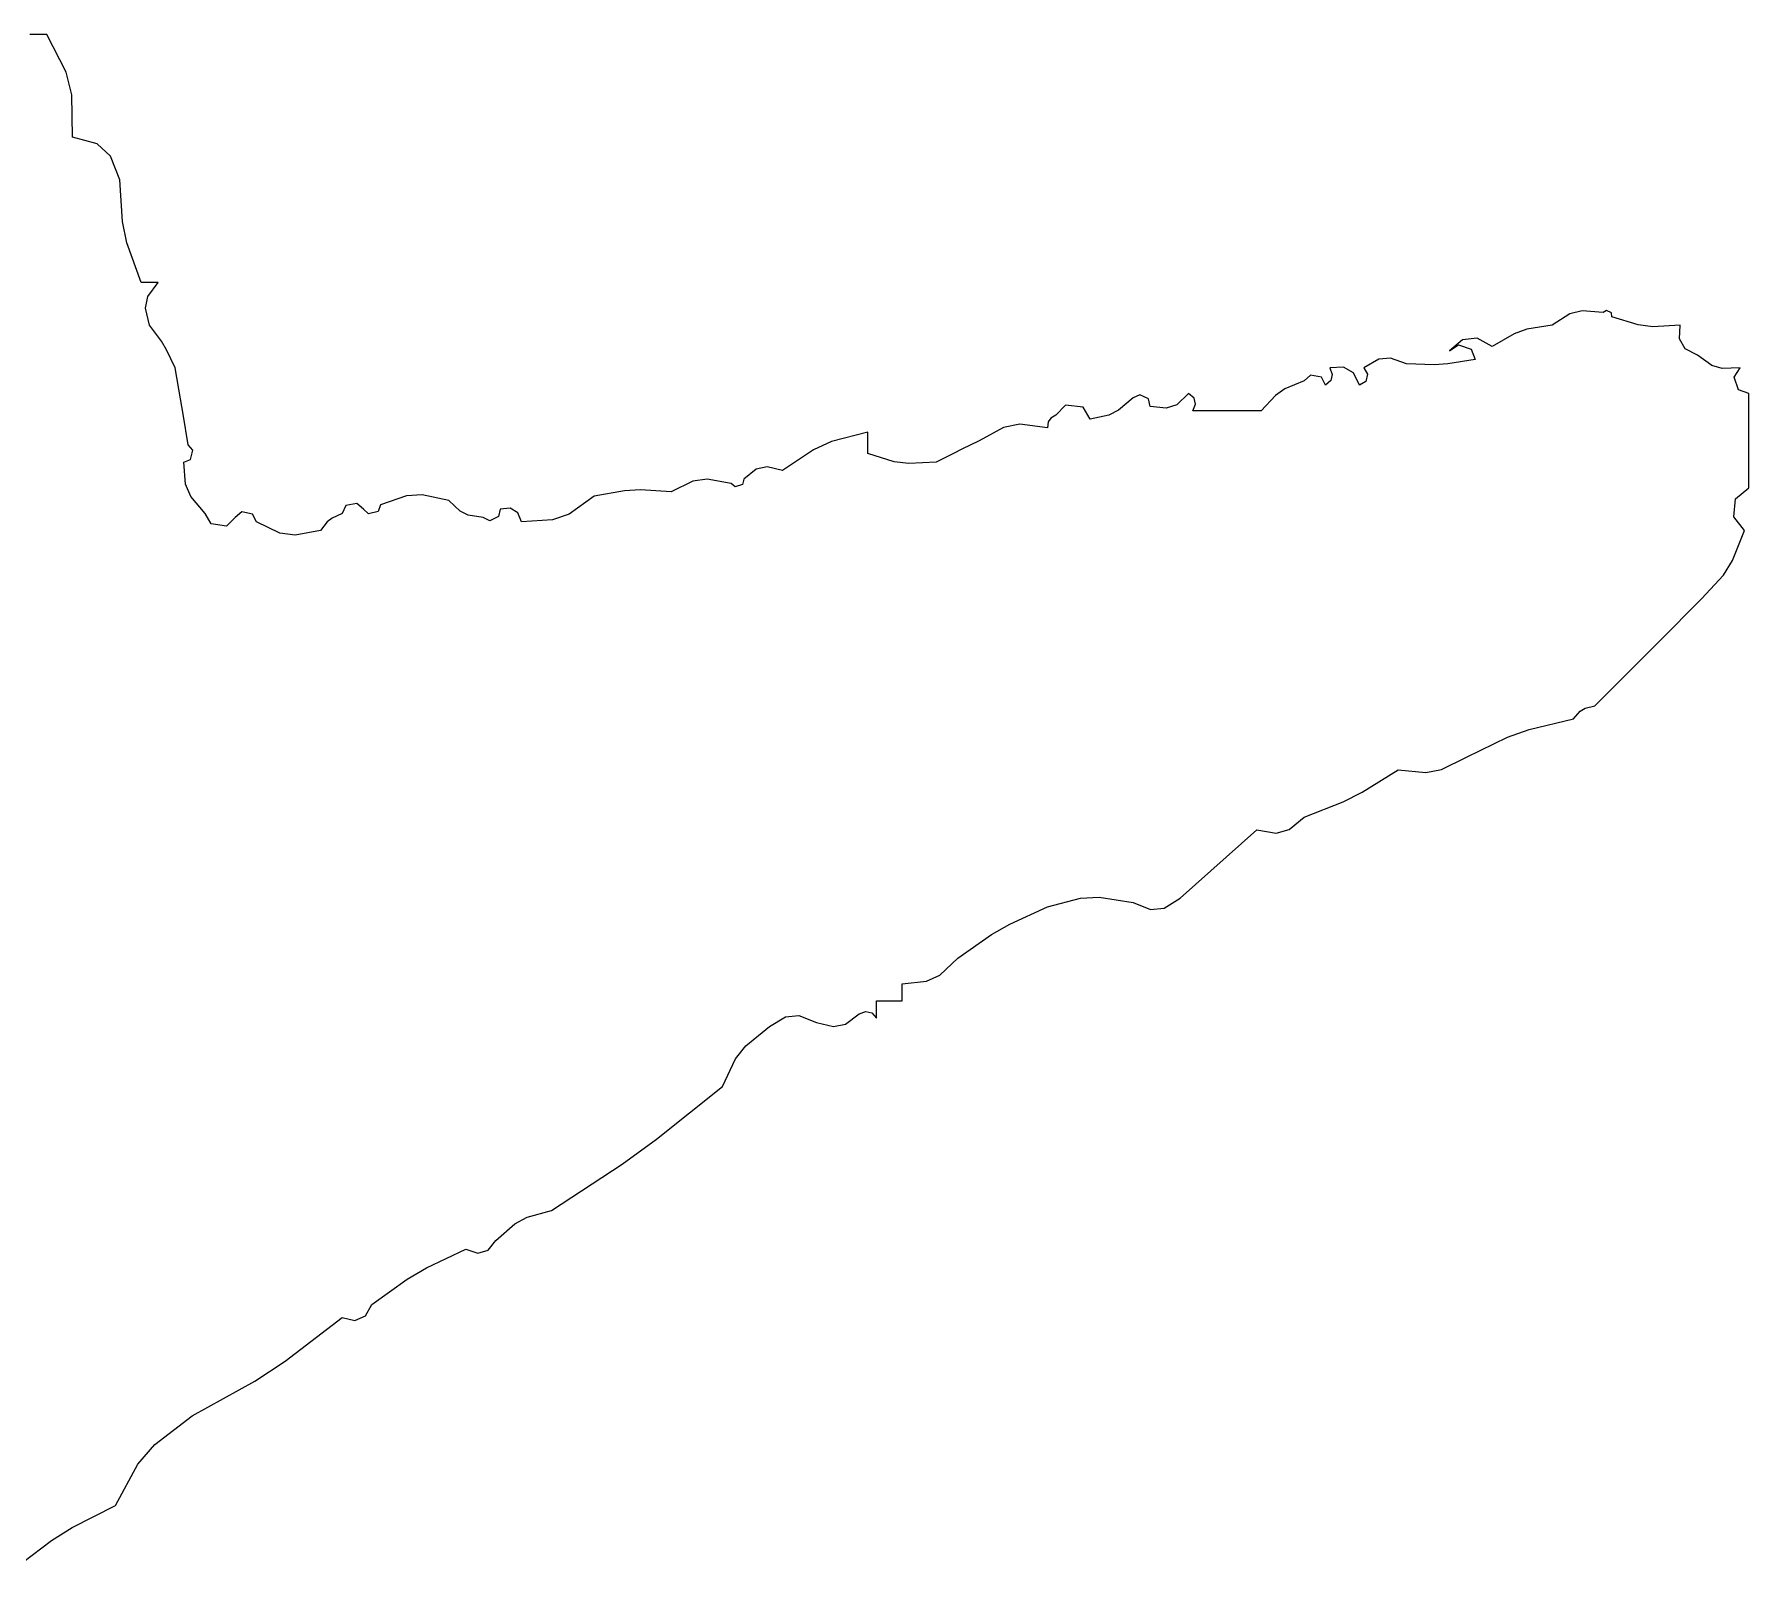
# Model space of a CAD drawing. Header units: millimetres. Extents: x 539196 to 807275, y 431843 to 1156631.
# Drawn here: x 624395.9 to 624547.2, y 519093.5 to 519229 of the extents above; entities that cross this region are included whole.
import ezdxf

# ---------------------------------------------------------------- set-up
doc = ezdxf.new("R2010")
doc.units = ezdxf.units.MM
doc.header["$MEASUREMENT"] = 0

# ---------------------------------------------------------------- blocks, each defined once
blk = doc.blocks.new('nhgjnj')
for p, q in [((92.2742, 10.5492), (92.2595, 10.5588)), ((92.2595, 10.5588), (92.2604, 10.5298)), ((92.2952, 10.5562), (92.2742, 10.5492)), ((92.3012, 10.5727), (92.2952, 10.5562)), ((92.3623, 10.5727), (92.3012, 10.5727)), ((92.3929, 10.5727), (92.3623, 10.5727)), ((92.454, 10.5727), (92.3929, 10.5727)), ((92.4721, 10.5514), (92.454, 10.5727)), ((92.5235, 10.5657), (92.5015, 10.5485)), ((92.5722, 10.5464), (92.5235, 10.5657)), ((92.2604, 10.5298), (92.2554, 10.5131)), ((92.5015, 10.5485), (92.4721, 10.5514)), ((92.5958, 10.5316), (92.5722, 10.5464)), ((92.6346, 10.4963), (92.5958, 10.5316)), ((92.2554, 10.5131), (92.2387, 10.4893)), ((92.2387, 10.4893), (92.2286, 10.4693)), ((92.7041, 10.4268), (92.6346, 10.4963)), ((92.2124, 10.4601), (92.1901, 10.4616)), ((92.1901, 10.4616), (92.1926, 10.4168)), ((92.2286, 10.4693), (92.2124, 10.4601)), ((92.1926, 10.4168), (92.1897, 10.3931)), ((92.7388, 10.3921), (92.7041, 10.4268)), ((92.1897, 10.3931), (92.1762, 10.3504)), ((92.8082, 10.3226), (92.7388, 10.3921)), ((92.17, 10.3497), (92.1661, 10.3419)), ((92.1661, 10.3419), (92.1692, 10.3365)), ((92.1692, 10.3365), (92.1665, 10.3023)), ((92.1762, 10.3504), (92.17, 10.3497)), ((92.8121, 10.3069), (92.8082, 10.3226)), ((92.817, 10.2987), (92.8121, 10.3069)), ((92.1665, 10.3023), (92.1715, 10.2821)), ((92.1715, 10.2821), (92.1901, 10.2532)), ((92.8291, 10.2879), (92.817, 10.2987)), ((92.8465, 10.2162), (92.8291, 10.2879)), ((92.1901, 10.2532), (92.1967, 10.2124)), ((92.1967, 10.2124), (92.2041, 10.1917)), ((92.8593, 10.1807), (92.8465, 10.2162)), ((92.2041, 10.1917), (92.2248, 10.1559)), ((92.8916, 10.1143), (92.8593, 10.1807)), ((92.2248, 10.1559), (92.2112, 10.1315)), ((92.2112, 10.1315), (92.2136, 10.1077)), ((92.2221, 10.1012), (92.2291, 10.1221)), ((92.2291, 10.1221), (92.2456, 10.1281)), ((92.2456, 10.1281), (92.253, 10.0842)), ((92.9115, 10.0736), (92.8916, 10.1143)), ((92.2136, 10.1077), (92.2317, 10.0865)), ((92.2317, 10.0865), (92.2221, 10.1012)), ((92.253, 10.0842), (92.2544, 10.0615)), ((92.2544, 10.0615), (92.2526, 10.017)), ((92.9163, 10.0482), (92.9115, 10.0736)), ((92.9124, 10.0031), (92.9163, 10.0482)), ((92.2526, 10.017), (92.2434, 9.9906)), ((92.9483, 9.945), (92.9124, 10.0031)), ((92.2434, 9.9906), (92.2453, 9.9716)), ((92.2453, 9.9716), (92.2595, 9.9476)), ((92.2595, 9.9476), (92.2693, 9.9535)), ((92.2693, 9.9535), (92.2815, 9.9505)), ((92.2815, 9.9505), (92.2873, 9.9406)), ((92.9639, 9.9139), (92.9483, 9.945)), ((92.2673, 9.9305), (92.258, 9.9143)), ((92.2873, 9.9406), (92.2673, 9.9305)), ((92.258, 9.9143), (92.2595, 9.892)), ((92.2595, 9.892), (92.2701, 9.8963)), ((92.2701, 9.8963), (92.28, 9.8939)), ((92.28, 9.8939), (92.2873, 9.885)), ((92.9888, 9.8503), (92.9639, 9.9139)), ((92.2747, 9.8786), (92.2712, 9.8611)), ((92.2712, 9.8611), (92.2803, 9.8503)), ((92.2873, 9.885), (92.2747, 9.8786)), ((92.2803, 9.8503), (92.2936, 9.8191)), ((93.0092, 9.826), (92.9888, 9.8503)), ((92.2936, 9.8191), (92.3042, 9.804)), ((92.3042, 9.804), (92.329, 9.7808)), ((93.0149, 9.8052), (93.0092, 9.826)), ((93.0097, 9.7739), (93.0149, 9.8052)), ((92.329, 9.7808), (92.329, 9.7364)), ((93.0541, 9.7239), (93.0097, 9.7739)), ((92.329, 9.7364), (92.329, 9.7142)), ((93.0764, 9.6989), (93.0541, 9.7239)), ((92.329, 9.7142), (92.329, 9.6697)), ((93.1208, 9.6489), (93.0764, 9.6989)), ((92.3085, 9.6716), (92.3012, 9.6628)), ((92.3184, 9.6741), (92.3085, 9.6716)), ((92.329, 9.6697), (92.3184, 9.6741)), ((92.3012, 9.6628), (92.3193, 9.6436)), ((92.3193, 9.6436), (92.325, 9.6264)), ((93.1371, 9.6229), (93.1208, 9.6489)), ((92.325, 9.6264), (92.322, 9.6003)), ((93.1391, 9.601), (93.1371, 9.6229)), ((92.3099, 9.5977), (92.3029, 9.5837)), ((92.3029, 9.5837), (92.3081, 9.5725)), ((92.322, 9.6003), (92.3099, 9.5977)), ((93.1278, 9.5725), (93.1391, 9.601)), ((92.3081, 9.5725), (92.3282, 9.5488)), ((93.119, 9.5175), (93.1278, 9.5725)), ((92.3282, 9.5488), (92.336, 9.5333)), ((92.336, 9.5333), (92.3429, 9.503)), ((92.3429, 9.503), (92.3234, 9.4918)), ((93.1205, 9.4873), (93.119, 9.5175)), ((92.3234, 9.4918), (92.3198, 9.463)), ((93.1347, 9.4335), (93.1205, 9.4873)), ((92.3198, 9.463), (92.3359, 9.4474)), ((92.3359, 9.4474), (92.341, 9.4388)), ((92.341, 9.4388), (92.3468, 9.4349)), ((92.3468, 9.4349), (92.3568, 9.4335)), ((92.3568, 9.4335), (92.351, 9.3887)), ((93.1627, 9.3725), (93.1347, 9.4335)), ((92.351, 9.3887), (92.356, 9.3621)), ((92.356, 9.3621), (92.3776, 9.3224)), ((93.1797, 9.3428), (93.1627, 9.3725)), ((93.2181, 9.2877), (93.1797, 9.3428)), ((92.3776, 9.3224), (92.3915, 9.2946)), ((92.3915, 9.2946), (92.3984, 9.2807)), ((92.3984, 9.2807), (92.4123, 9.2529)), ((93.2454, 9.2588), (93.2181, 9.2877)), ((92.4123, 9.2529), (92.4149, 9.2082)), ((93.2555, 9.2369), (93.2454, 9.2588)), ((93.2597, 9.1974), (93.2555, 9.2369)), ((92.4149, 9.2082), (92.4119, 9.1845)), ((93.2709, 9.1974), (93.2597, 9.1974)), ((93.2764, 9.1974), (93.2709, 9.1974)), ((93.2875, 9.1974), (93.2764, 9.1974)), ((93.2875, 9.1807), (93.2875, 9.1974)), ((92.4119, 9.1845), (92.3984, 9.1418)), ((93.2875, 9.1724), (93.2875, 9.1807)), ((93.2875, 9.1557), (93.2875, 9.1724)), ((92.3776, 9.1418), (92.3637, 9.1418)), ((92.3637, 9.1418), (92.3791, 9.0829)), ((92.3845, 9.1418), (92.3776, 9.1418)), ((92.3984, 9.1418), (92.3845, 9.1418)), ((93.2986, 9.1557), (93.2875, 9.1557)), ((93.3042, 9.1557), (93.2986, 9.1557)), ((93.3153, 9.1557), (93.3042, 9.1557)), ((93.3044, 9.1387), (93.3068, 9.1481)), ((93.3084, 9.1279), (93.3044, 9.1387)), ((93.3068, 9.1481), (93.3153, 9.1557)), ((93.3254, 9.1052), (93.3084, 9.1279)), ((92.3791, 9.0829), (92.3923, 9.0535)), ((93.3223, 9.0585), (93.3292, 9.0859)), ((93.3292, 9.0859), (93.3254, 9.1052)), ((92.3923, 9.0535), (92.4262, 9.0029)), ((93.3112, 9.0298), (93.3223, 9.0585)), ((93.3131, 9.0082), (93.3112, 9.0298)), ((92.4262, 9.0029), (92.42, 8.978)), ((93.3292, 8.9821), (93.3131, 9.0082)), ((92.42, 8.978), (92.4239, 8.9602)), ((93.3603, 8.9436), (93.3292, 8.9821)), ((92.4239, 8.9602), (92.4401, 8.9404)), ((92.4401, 8.9404), (92.4486, 8.9382)), ((93.3817, 8.9267), (93.3603, 8.9436)), ((92.4471, 8.9195), (92.4403, 8.8808)), ((92.4526, 8.9264), (92.4471, 8.9195)), ((92.4486, 8.9382), (92.4526, 8.9264)), ((93.4264, 8.9056), (93.3817, 8.9267)), ((93.512, 8.7983), (93.4264, 8.9056)), ((92.4403, 8.8808), (92.4436, 8.8576)), ((92.4436, 8.8576), (92.4609, 8.8223)), ((92.4609, 8.8223), (92.4576, 8.7723)), ((93.5525, 8.7425), (93.512, 8.7983)), ((92.4576, 8.7723), (92.459, 8.7466)), ((92.459, 8.7466), (92.4679, 8.6973)), ((93.6279, 8.6278), (93.5525, 8.7425)), ((92.4679, 8.6973), (92.4967, 8.6563)), ((92.4967, 8.6563), (92.5062, 8.6292)), ((92.5062, 8.6292), (92.5096, 8.5792)), ((93.6387, 8.5882), (93.6279, 8.6278)), ((92.5096, 8.5792), (92.4946, 8.5729)), ((93.6494, 8.5683), (93.6387, 8.5882)), ((92.4946, 8.5729), (92.4872, 8.5606)), ((92.4872, 8.5606), (92.4887, 8.5445)), ((93.6765, 8.5375), (93.6494, 8.5683)), ((92.4887, 8.5445), (92.5009, 8.5419)), ((92.5009, 8.5419), (92.5079, 8.5279)), ((92.5079, 8.5279), (92.5026, 8.5167)), ((93.6923, 8.5248), (93.6765, 8.5375)), ((93.6971, 8.508), (93.6923, 8.5248)), ((92.5026, 8.5167), (92.4983, 8.4922)), ((93.6904, 8.4889), (93.6971, 8.508)), ((92.4918, 8.4792), (92.4748, 8.4611)), ((92.4983, 8.4922), (92.4918, 8.4792)), ((93.7208, 8.4247), (93.6904, 8.4889)), ((92.4748, 8.4611), (92.4657, 8.4175)), ((92.4657, 8.4175), (92.4672, 8.3921)), ((93.7391, 8.3936), (93.7208, 8.4247)), ((92.4672, 8.3921), (92.4818, 8.35)), ((93.7807, 8.3361), (93.7391, 8.3936)), ((92.4818, 8.35), (92.4925, 8.346)), ((92.4963, 8.3307), (92.4887, 8.3222)), ((92.4925, 8.346), (92.4963, 8.3307)), ((93.7989, 8.3254), (93.7807, 8.3361)), ((92.4887, 8.3222), (92.4794, 8.3115)), ((92.4794, 8.3115), (92.483, 8.2937)), ((93.8064, 8.3081), (93.7989, 8.3254)), ((93.8015, 8.2875), (93.8064, 8.3081)), ((92.483, 8.2937), (92.4957, 8.2875)), ((92.4957, 8.2875), (92.5032, 8.2713)), ((93.8726, 8.1953), (93.8015, 8.2875)), ((92.5032, 8.2713), (92.5094, 8.2636)), ((92.5094, 8.2636), (92.5235, 8.2527)), ((92.5235, 8.2527), (92.5313, 8.2114)), ((92.5313, 8.2114), (92.528, 8.1863)), ((93.9049, 8.1461), (93.8726, 8.1953)), ((92.528, 8.1863), (92.5096, 8.1485)), ((92.4969, 8.1422), (92.4933, 8.1245)), ((92.5096, 8.1485), (92.4969, 8.1422)), ((93.9613, 8.0443), (93.9049, 8.1461)), ((92.4933, 8.1245), (92.5026, 8.1138)), ((92.5026, 8.1138), (92.5162, 8.0996)), ((92.5162, 8.0996), (92.5127, 8.075)), ((92.4957, 8.0652), (92.4682, 8.0417)), ((92.5127, 8.075), (92.4957, 8.0652)), ((92.3095, 8.0252), (92.2595, 8.0166)), ((92.3345, 8.0294), (92.3095, 8.0252)), ((92.3845, 8.0374), (92.3345, 8.0294)), ((92.3931, 8.045), (92.3845, 8.0374)), ((92.4083, 8.0412), (92.3931, 8.045)), ((92.4123, 8.0304), (92.4083, 8.0412)), ((92.4483, 8.0335), (92.4123, 8.0304)), ((92.4682, 8.0417), (92.4483, 8.0335)), ((94.0079, 7.9832), (93.9613, 8.0443)), ((92.2162, 7.994), (92.1901, 7.9749)), ((92.2303, 8.0024), (92.2162, 7.994)), ((92.2595, 8.0166), (92.2303, 8.0024)), ((92.1435, 7.9722), (92.1206, 7.9888)), ((92.1206, 7.9888), (92.1206, 7.9777)), ((92.1206, 7.9777), (92.1206, 7.9721)), ((92.1206, 7.9721), (92.1206, 7.961)), ((92.1625, 7.9684), (92.1435, 7.9722)), ((92.1901, 7.9749), (92.1625, 7.9684)), ((94.0396, 7.956), (94.0079, 7.9832)), ((92.0564, 7.9382), (92.0218, 7.931)), ((92.1206, 7.961), (92.0564, 7.9382)), ((94.1072, 7.9193), (94.0396, 7.956)), ((91.9154, 7.9113), (91.8957, 7.8896)), ((91.9539, 7.9263), (91.9154, 7.9113)), ((92.0218, 7.931), (91.9539, 7.9263)), ((94.1427, 7.8492), (94.1072, 7.9193)), ((91.8957, 7.8896), (91.8844, 7.8499)), ((91.779, 7.8393), (91.7177, 7.8082)), ((91.8157, 7.8484), (91.779, 7.8393)), ((91.8844, 7.8499), (91.8157, 7.8484)), ((94.1638, 7.8153), (94.1427, 7.8492)), ((91.7177, 7.8082), (91.7177, 7.7971)), ((94.2113, 7.7526), (94.1638, 7.8153)), ((91.7177, 7.7971), (91.7177, 7.7915)), ((91.7177, 7.7915), (91.7177, 7.7804))]:
    blk.add_line(p, q)
blk = doc.blocks.new('图签11')
at = {"xscale": 38.39999999990687, "yscale": 38.39999999996508, "zscale": 38.40000000000001}
blk.add_blockref('nhgjnj', (3663617.64, -352837.83), dxfattribs=at)

msp = doc.modelspace()

# ---------------------------------------------------------------- block references
at = {"xscale": 1.41428571427241, "yscale": 1.41428571427241, "zscale": 1.414285714285714, "rotation": 270}
msp.add_blockref('图签11', (1122986.51, 5705612.11), dxfattribs=at)

doc.saveas('drawing.dxf')
